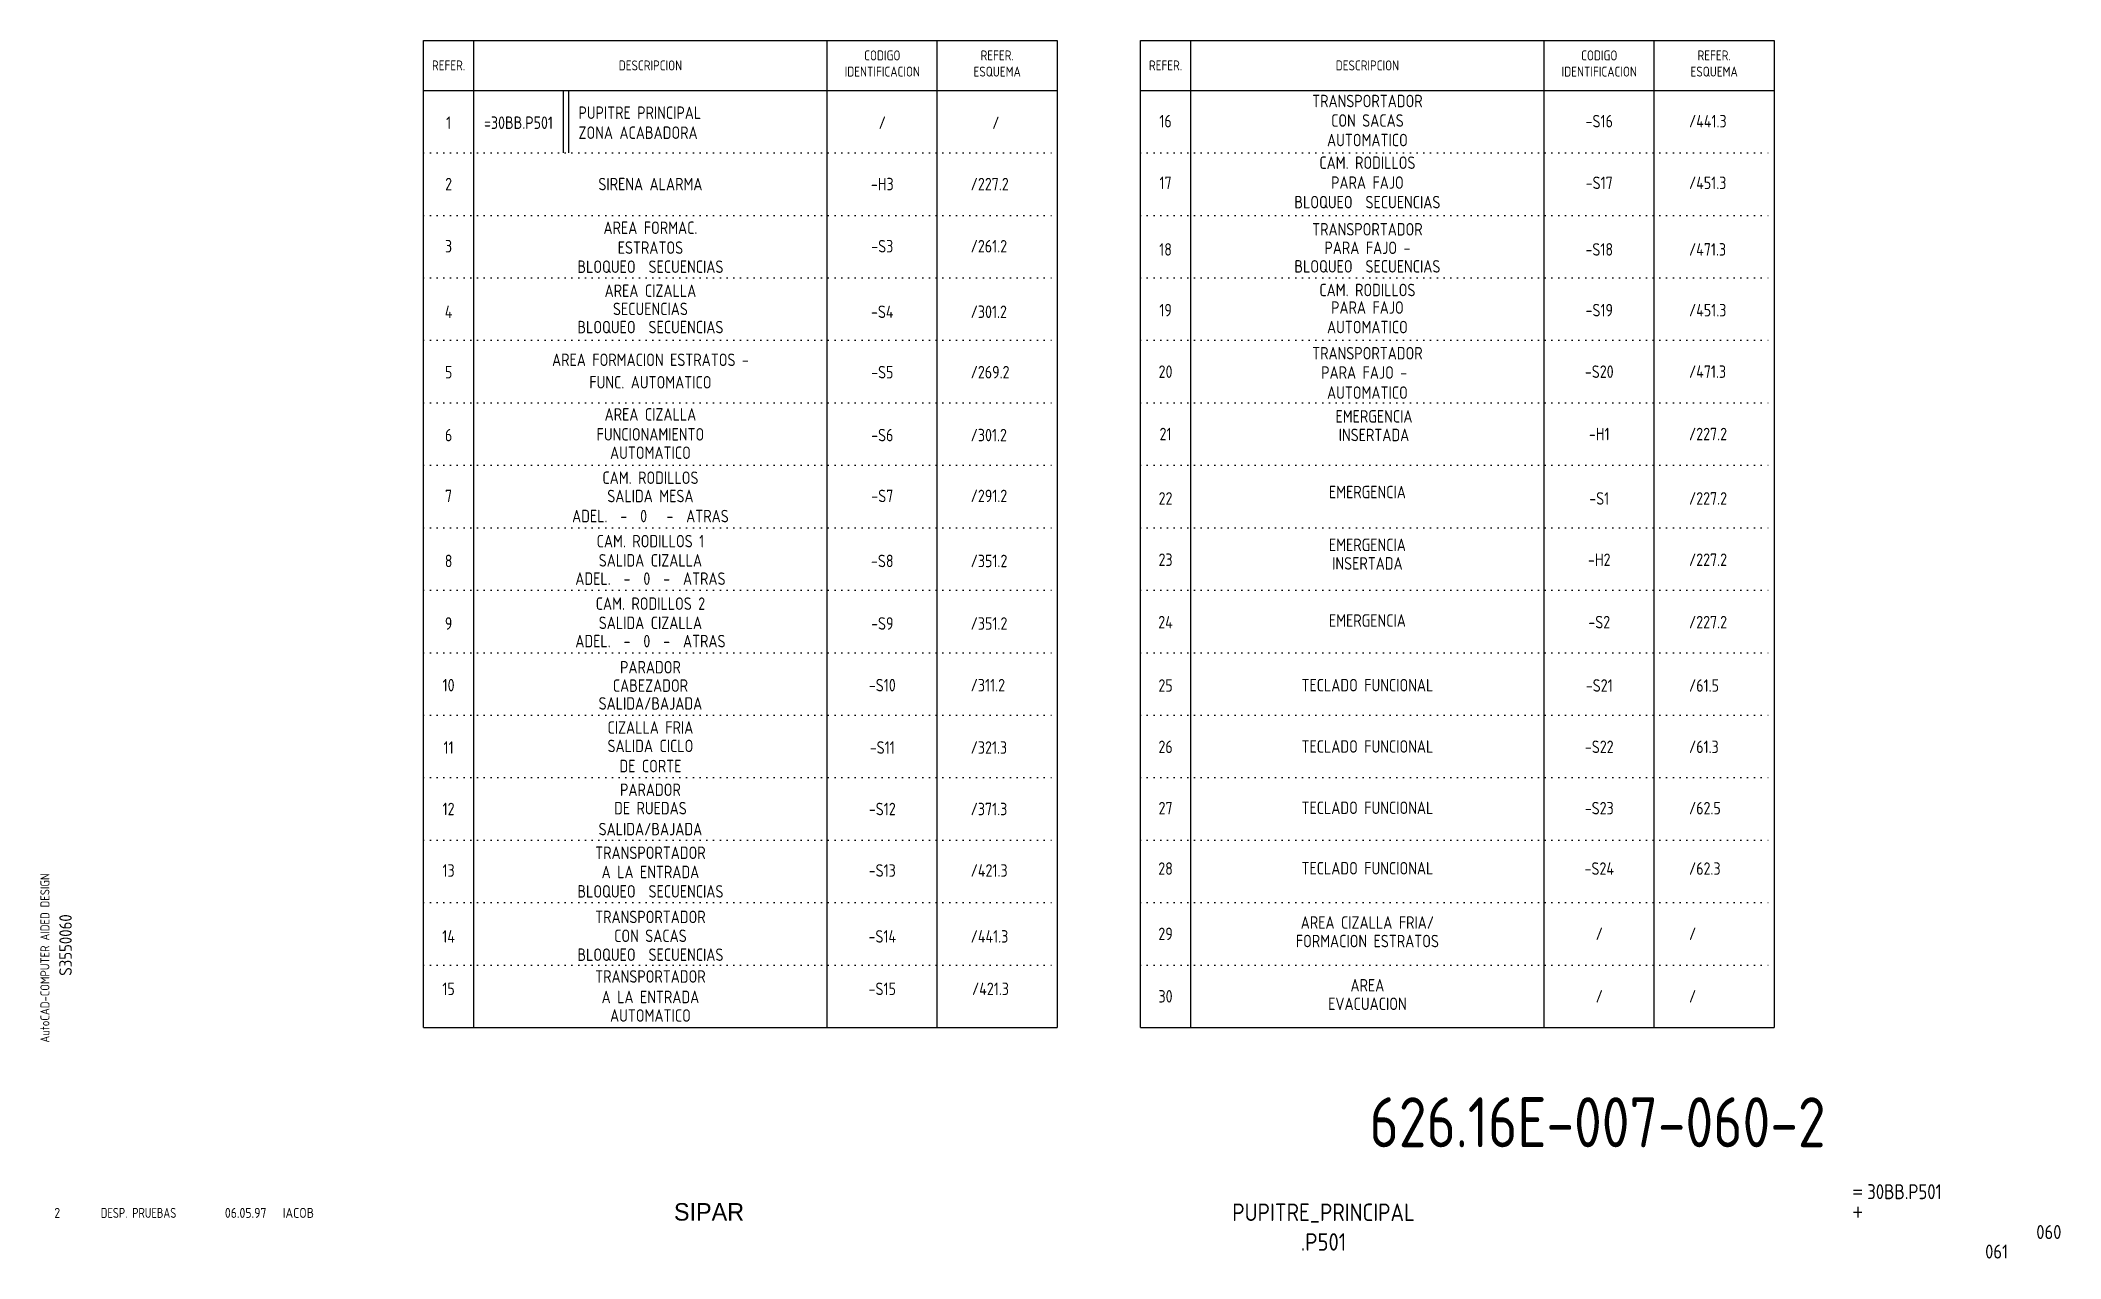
# Model space of a CAD drawing. Extents: x 10 to 414, y 6 to 249.
import ezdxf
from ezdxf.enums import TextEntityAlignment as Align

# ---------------------------------------------------------------- set-up
doc = ezdxf.new("R2010")
doc.units = 0
doc.header["$LTSCALE"] = 5
doc.header["$MEASUREMENT"] = 0
doc.linetypes.add('DOT', pattern=[0.25, 0, -0.25])
doc.layers.get('0').update_dxf_attribs({"linetype": 'CONTINUOUS'})
doc.layers.add('CART', color=7, linetype='CONTINUOUS')
doc.styles.add('DIN', font='DIN.shx', dxfattribs={"width": 0.85})
doc.styles.add('N', font='ROMANS', dxfattribs={"width": 0.85, "height": 3})
doc.styles.add('X', font='UNIV.SHX', dxfattribs={"height": 3.5})

# ---------------------------------------------------------------- blocks, each defined once
blk = doc.blocks.new('REV2')
at = {"color": 3, "style": 'DIN'}
for s, width, p in [('2', 0.9, (12.45, 13.79)), ('DESP. PRUEBAS', 0.8, (21.76, 13.79)), ('06.05.97', 0.9, (46.59, 13.79)), ('IACOB', 0.9, (58.16, 13.79))]:
    blk.add_text(s, height=2, dxfattribs=dict(at, width=width)).set_placement(p)

msp = doc.modelspace()

# ---------------------------------------------------------------- linework, layer by layer
at = {"color": 3}
for p, q in [((86.37, 249.37), (213.18, 249.37)), ((86.37, 51.87), (86.37, 249.37)), ((96.37, 249.37), (96.37, 51.87)), ((167.18, 51.87), (167.18, 249.37)), ((189.18, 51.87), (189.18, 249.37)), ((213.18, 249.37), (213.18, 51.87)), ((229.88, 249.37), (356.69, 249.37)), ((229.88, 51.87), (229.88, 249.37)), ((239.88, 249.37), (239.88, 51.87)), ((310.69, 51.87), (310.69, 249.37)), ((332.69, 51.87), (332.69, 249.37)), ((356.69, 249.37), (356.69, 51.87)), ((86.37, 239.37), (213.18, 239.37))]:
    msp.add_line(p, q, dxfattribs=at)
for p, q in [((114.37, 226.87), (114.37, 239.37)), ((115.37, 239.37), (115.37, 226.87))]:
    msp.add_line(p, q)
at = {"color": 3, "linetype": 'Continuous'}
for p, q in [((229.88, 239.37), (356.69, 239.37)), ((86.37, 51.87), (213.18, 51.87)), ((229.88, 51.87), (356.69, 51.87))]:
    msp.add_line(p, q, dxfattribs=at)
at = {"color": 7, "linetype": 'DOT'}
for p, q in [((86.37, 226.87), (213.18, 226.87)), ((86.37, 214.37), (213.18, 214.37)), ((86.37, 201.87), (213.18, 201.87)), ((86.37, 189.37), (213.18, 189.37)), ((86.37, 176.87), (213.18, 176.87)), ((86.37, 164.37), (213.18, 164.37)), ((86.37, 151.87), (213.18, 151.87)), ((86.37, 139.37), (213.18, 139.37)), ((86.37, 126.87), (213.18, 126.87)), ((86.37, 114.37), (213.18, 114.37)), ((229.88, 114.37), (356.69, 114.37)), ((86.37, 101.87), (213.18, 101.87)), ((86.37, 89.37), (213.18, 89.37)), ((86.37, 76.87), (213.18, 76.87)), ((86.37, 64.37), (213.18, 64.37))]:
    msp.add_line(p, q, dxfattribs=at)
at = {"linetype": 'DOT'}
for p, q in [((229.88, 226.87), (356.69, 226.87)), ((229.88, 214.37), (356.69, 214.37)), ((229.88, 201.87), (356.69, 201.87)), ((229.88, 189.37), (356.69, 189.37)), ((229.88, 176.87), (356.69, 176.87)), ((229.88, 164.37), (356.69, 164.37)), ((229.88, 151.87), (356.69, 151.87)), ((229.88, 139.37), (356.69, 139.37)), ((229.88, 126.87), (356.69, 126.87)), ((229.88, 101.87), (356.69, 101.87)), ((229.88, 89.37), (356.69, 89.37)), ((229.88, 76.87), (356.69, 76.87)), ((229.88, 64.37), (356.69, 64.37))]:
    msp.add_line(p, q, dxfattribs=at)

# ---------------------------------------------------------------- block references
at = {"linetype": 'Continuous'}
msp.add_blockref('REV2', (0, 0), dxfattribs=at)

# ---------------------------------------------------------------- texts
at = {"style": 'DIN', "width": 0.85}
for s, height, p in [('CODIGO', 2, (178.18, 245.37)), ('REFER.', 2, (201.18, 245.37)), ('CODIGO', 2, (321.69, 245.37)), ('REFER.', 2, (344.69, 245.37)), ('IDENTIFICACION', 2, (178.18, 242.14)), ('ESQUEMA', 2, (201.18, 242.14)), ('IDENTIFICACION', 2, (321.69, 242.14)), ('ESQUEMA', 2, (344.69, 242.14)), ('TRANSPORTADOR', 2.5, (275.28, 236)), ('CON SACAS', 2.5, (275.28, 232.1)), ('1', 2.5, (91.37, 231.66)), ('=30BB.P501', 2.5, (105.37, 231.66)), ('/', 2.5, (178.18, 231.66)), ('16', 2.5, (234.88, 231.97)), ('AUTOMATICO', 2.5, (275.28, 228.19)), ('-S16', 2.5, (321.69, 231.97)), ('CAM. RODILLOS', 2.5, (275.28, 223.66)), ('2', 2.5, (91.37, 219.38)), ('SIRENA ALARMA', 2.5, (131.77, 219.38)), ('-H3', 2.5, (178.18, 219.38)), ('17', 2.5, (234.88, 219.63)), ('PARA FAJO', 2.5, (275.28, 219.68)), ('-S17', 2.5, (321.69, 219.63)), ('BLOQUEO  SECUENCIAS', 2.5, (275.28, 215.77)), ('AREA FORMAC.', 2.5, (131.77, 210.64)), ('TRANSPORTADOR', 2.5, (275.28, 210.34)), ('3', 2.5, (91.37, 206.95)), ('ESTRATOS', 2.5, (131.77, 206.67)), ('-S3', 2.5, (178.18, 206.95)), ('18', 2.5, (234.88, 206.31)), ('PARA FAJO -', 2.5, (275.28, 206.63)), ('-S18', 2.5, (321.69, 206.31)), ('BLOQUEO  SECUENCIAS', 2.5, (131.77, 202.85)), ('BLOQUEO  SECUENCIAS', 2.5, (275.28, 202.92)), ('AREA CIZALLA', 2.5, (131.77, 198.04)), ('CAM. RODILLOS', 2.5, (275.28, 198.19)), ('4', 2.5, (91.37, 193.83)), ('SECUENCIAS', 2.5, (131.77, 194.41)), ('-S4', 2.5, (178.18, 193.83)), ('19', 2.5, (234.88, 194.16)), ('PARA FAJO', 2.5, (275.28, 194.68)), ('-S19', 2.5, (321.69, 194.16)), ('BLOQUEO  SECUENCIAS', 2.5, (131.77, 190.77)), ('AUTOMATICO', 2.5, (275.28, 190.77)), ('AREA FORMACION ESTRATOS -', 2.5, (131.77, 184.22)), ('TRANSPORTADOR', 2.5, (275.28, 185.54)), ('5', 2.5, (91.37, 181.75)), ('FUNC. AUTOMATICO', 2.5, (131.77, 179.73)), ('-S5', 2.5, (178.18, 181.75)), ('20', 2.5, (234.88, 181.85)), ('PARA FAJO - ', 2.5, (275.28, 181.68)), ('-S20', 2.5, (321.69, 181.85)), ('AUTOMATICO', 2.5, (275.28, 177.66)), ('AREA CIZALLA', 2.5, (131.77, 173.3)), ('EMERGENCIA', 2.5, (276.6, 172.9)), ('6', 2.5, (91.37, 169.16)), ('FUNCIONAMIENTO', 2.5, (131.77, 169.31)), ('-S6', 2.5, (178.18, 169.16)), ('21', 2.5, (234.88, 169.37)), ('INSERTADA', 2.5, (276.6, 169.19)), ('-H1', 2.5, (321.69, 169.37)), ('AUTOMATICO', 2.5, (131.77, 165.63)), ('CAM. RODILLOS', 2.5, (131.77, 160.63)), ('7', 2.5, (91.37, 156.99)), ('SALIDA MESA', 2.5, (131.77, 156.97)), ('-S7', 2.5, (178.18, 156.99)), ('22', 2.5, (234.88, 156.49)), ('EMERGENCIA', 2.5, (275.28, 157.76)), ('-S1', 2.5, (321.69, 156.49)), ('ADEL.  -  0   -  ATRAS', 2.5, (131.77, 152.96)), ('CAM. RODILLOS 1', 2.5, (131.77, 147.94)), ('EMERGENCIA', 2.5, (275.28, 147.2)), ('8', 2.5, (91.37, 143.98)), ('SALIDA CIZALLA', 2.5, (131.77, 144.1)), ('-S8', 2.5, (178.18, 143.98)), ('23', 2.5, (234.88, 144.22)), ('INSERTADA', 2.5, (275.28, 143.49)), ('-H2', 2.5, (321.69, 144.22)), ('ADEL.  -  0  -  ATRAS', 2.5, (131.77, 140.44)), ('CAM. RODILLOS 2', 2.5, (131.77, 135.44)), ('9', 2.5, (91.37, 131.47)), ('SALIDA CIZALLA', 2.5, (131.77, 131.6)), ('-S9', 2.5, (178.18, 131.47)), ('24', 2.5, (234.88, 131.74)), ('EMERGENCIA', 2.5, (275.28, 132.06)), ('-S2', 2.5, (321.69, 131.74)), ('ADEL.  -  0  -  ATRAS', 2.5, (131.77, 127.94)), ('10', 2.5, (91.37, 119.13)), ('CABEZADOR', 2.5, (131.77, 119.04)), ('PARADOR', 2.5, (131.77, 122.72)), ('-S10', 2.5, (178.18, 119.13)), ('25', 2.5, (234.88, 119.06)), ('TECLADO FUNCIONAL', 2.5, (275.28, 119.13)), ('-S21', 2.5, (321.69, 119.06)), ('SALIDA/BAJADA', 2.5, (131.77, 115.47)), ('SALIDA CICLO', 2.5, (131.77, 106.97)), ('CIZALLA FRIA', 2.5, (131.77, 110.66)), ('26', 2.5, (234.88, 106.79)), ('TECLADO FUNCIONAL', 2.5, (275.28, 106.86)), ('-S22', 2.5, (321.69, 106.79)), ('11', 2.5, (91.37, 106.65)), ('DE CORTE', 2.5, (131.77, 102.94)), ('-S11', 2.5, (178.18, 106.65)), ('PARADOR', 2.5, (131.77, 98.2)), ('TECLADO FUNCIONAL', 2.5, (275.28, 94.59)), ('12', 2.5, (91.37, 94.35)), ('DE RUEDAS', 2.5, (131.77, 94.52)), ('-S12', 2.5, (178.18, 94.35)), ('27', 2.5, (234.88, 94.52)), ('-S23', 2.5, (321.69, 94.52)), ('SALIDA/BAJADA', 2.5, (131.77, 90.33)), ('TRANSPORTADOR', 2.5, (131.77, 85.59)), ('28', 2.5, (234.88, 82.43)), ('TECLADO FUNCIONAL', 2.5, (275.28, 82.5)), ('-S24', 2.5, (321.69, 82.43)), ('13', 2.5, (91.37, 82.05)), ('A LA ENTRADA', 2.5, (131.77, 81.75)), ('-S13', 2.5, (178.18, 82.05)), ('BLOQUEO  SECUENCIAS', 2.5, (131.77, 77.87)), ('TRANSPORTADOR', 2.5, (131.77, 72.76)), ('AREA CIZALLA FRIA/', 2.5, (275.28, 71.64)), ('14', 2.5, (91.37, 68.86)), ('CON SACAS', 2.5, (131.77, 68.98)), ('-S14', 2.5, (178.18, 68.86)), ('29', 2.5, (234.88, 69.37)), ('FORMACION ESTRATOS', 2.5, (275.28, 67.93)), ('/', 2.5, (321.69, 69.37)), ('BLOQUEO  SECUENCIAS', 2.5, (131.77, 65.2)), ('15', 2.5, (91.37, 58.37)), ('TRANSPORTADOR', 2.5, (131.77, 60.84)), ('-S15', 2.5, (178.18, 58.37)), ('AREA', 2.5, (275.28, 59.08)), ('A LA ENTRADA', 2.5, (131.77, 56.74)), ('30', 2.5, (234.88, 56.87)), ('EVACUACION', 2.5, (275.28, 55.37)), ('/', 2.5, (321.69, 56.87)), ('AUTOMATICO', 2.5, (131.77, 53.03))]:
    msp.add_text(s, height=height, dxfattribs=at).set_placement(p, align=Align.CENTER)
for s, p in [('REFER.', (91.37, 244.37)), ('DESCRIPCION', (131.77, 244.37)), ('REFER.', (234.88, 244.37)), ('DESCRIPCION', (275.28, 244.37))]:
    msp.add_text(s, height=2, dxfattribs=at).set_placement(p, align=Align.MIDDLE)
for s, p in [('PUPITRE PRINCIPAL', (117.37, 233.66)), ('ZONA ACABADORA', (117.37, 229.66)), ('/', (200.18, 231.66)), ('/441.3', (339.64, 231.97)), ('/227.2', (195.86, 219.38)), ('/451.3', (339.64, 219.63)), ('/261.2', (195.86, 206.95)), ('/471.3', (339.64, 206.31)), ('/301.2', (195.86, 193.83)), ('/451.3', (339.64, 194.16)), ('/269.2', (195.86, 181.75)), ('/471.3', (339.64, 181.85)), ('/301.2', (195.86, 169.16)), ('/227.2', (339.64, 169.37)), ('/291.2', (195.86, 156.99)), ('/227.2', (339.64, 156.49)), ('/351.2', (195.86, 143.98)), ('/227.2', (339.64, 144.22)), ('/351.2', (195.86, 131.47)), ('/227.2', (339.64, 131.74)), ('/311.2', (195.86, 119.13)), ('/61.5', (339.64, 119.06)), ('/61.3', (339.64, 106.79)), ('/321.3', (195.86, 106.65)), ('/371.3', (195.86, 94.35)), ('/62.5', (339.64, 94.52)), ('/62.3', (339.64, 82.43)), ('/421.3', (195.86, 82.05)), ('/441.3', (195.86, 68.86)), ('/', (339.64, 69.37)), ('/421.3', (196.13, 58.37)), ('/', (339.64, 56.87))]:
    msp.add_text(s, height=2.5, dxfattribs=at).set_placement(p)
at = {"color": 2, "insert": (275.7, 37.92), "char_height": 10, "width": 111.0411, "attachment_point": 1, "style": 'DIN'}
msp.add_mtext('626.16E-007-060-2', dxfattribs=at)
at = {"layer": 'CART', "color": 1, "style": 'DIN', "width": 0.9}
msp.add_text('AutoCAD-COMPUTER AIDED DESIGN', height=1.8, rotation=90, dxfattribs=at).set_placement((11.47, 48.84))
at = {"layer": 'CART', "color": 3, "style": 'N', "width": 0.85}
for s, p in [('=', (372.24, 17.91)), ('+', (372.24, 13.87))]:
    msp.add_text(s, height=2.5, dxfattribs=at).set_placement(p)
at = {"layer": 'CART', "color": 3, "style": 'DIN', "width": 0.9, "flags": 1}
msp.add_attdef('S3550060', text='', height=2.5, rotation=90, dxfattribs=at).set_placement((15.95, 68.38), align=Align.CENTER)
at = {"layer": 'CART', "color": 3, "style": 'DIN', "width": 0.85}
msp.add_attdef('30BB.P501', text='', height=3, dxfattribs=at).set_placement((375.33, 16.63), align=Align.BOTTOM_LEFT)
at = {"layer": 'CART', "color": 6, "style": 'X', "flags": 1}
msp.add_attdef('SIPAR', text='', height=3.5, dxfattribs=at).set_placement((143.5, 15), align=Align.MIDDLE)
at = {"layer": 'CART', "color": 2, "style": 'DIN', "width": 0.9, "flags": 1}
for tag, p in [('PUPITRE_PRINCIPAL', (266.5, 14.75)), ('.P501', (266.5, 8.98))]:
    msp.add_attdef(tag, text='', height=3.5, dxfattribs=at).set_placement(p, align=Align.MIDDLE)
msp.add_attdef('060', text='', height=2.8, dxfattribs=at).set_placement((414.2, 9.56), align=Align.RIGHT)
at = {"layer": 'CART', "color": 7, "style": 'DIN', "width": 0.9, "flags": 1}
msp.add_attdef('061', (398.93, 5.65), '', height=2.8, dxfattribs=at)

doc.saveas('drawing.dxf')
